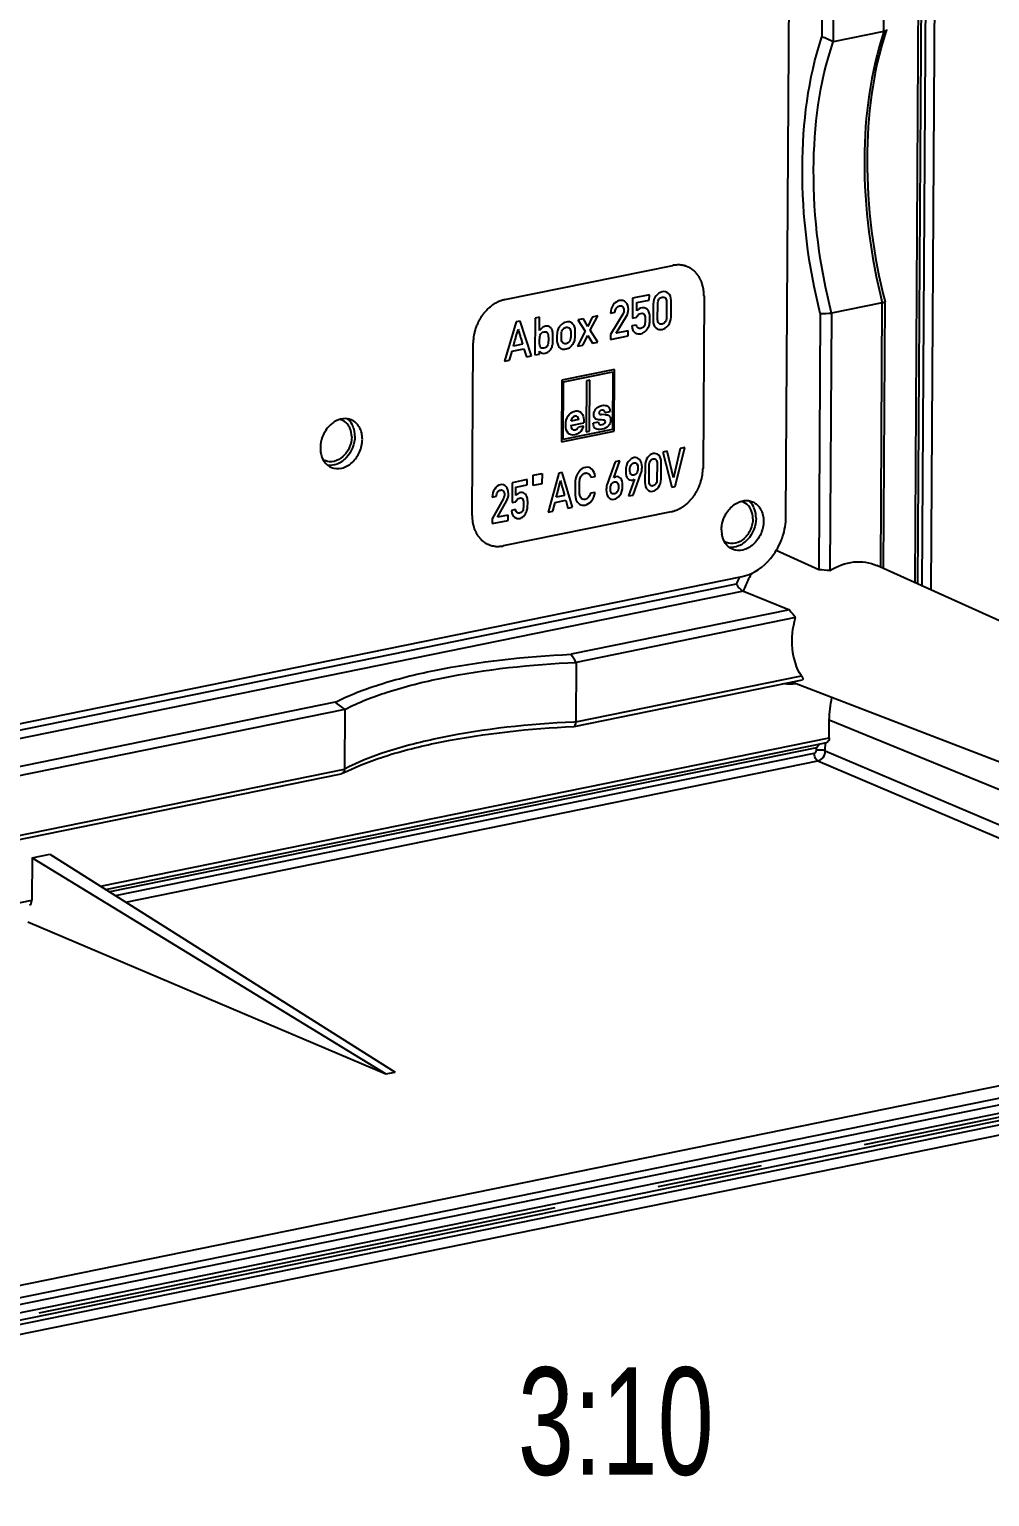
# Model space of a CAD drawing. Header units: millimetres. Extents: x 0 to 594, y 0 to 420.
# Drawn here: x 54.63 to 76.98, y 337.13 to 371.28 of the extents above; entities that cross this region are included whole.
import ezdxf

# ---------------------------------------------------------------- set-up
doc = ezdxf.new("R2010")
doc.units = ezdxf.units.MM
doc.header["$LTSCALE"] = 32.67
doc.linetypes.add('CENTER', pattern=[0.6, 0.375, -0.075, 0.075, -0.075])
for name, color, linetype in [('KASTEN_ABOX_DXF_CONTINUOUS_LINE', 7, 'CONTINUOUS'), ('KURVEN', 7, 'CONTINUOUS'), ('M-490-925-01-6274_DXF_TEXT', 7, 'CONTINUOUS')]:
    doc.layers.add(name, color=color, linetype=linetype)
doc.styles.get("Standard").update_dxf_attribs({"font": 'txt', "width": 0.7})

msp = doc.modelspace()

# ---------------------------------------------------------------- linework, layer by layer
at = {"layer": 'KASTEN_ABOX_DXF_CONTINUOUS_LINE', "color": 7, "linetype": 'Continuous'}
for p, q in [((72.23799, 359.94063), (72.48385, 400.72171)), ((73.19222, 390.76324), (73.07375, 371.11269)), ((73.45561, 390.77301), (73.33636, 370.99367)), ((75.30523, 358.37515), (75.44334, 381.28348)), ((74.58099, 371.28369), (74.57929, 371.27346)), ((74.51794, 371.23452), (73.33636, 370.99367)), ((74.47987, 364.91947), (73.29829, 364.67862)), ((74.50534, 358.73586), (74.54275, 364.94089)), ((74.54275, 364.94129), (74.54269, 364.9418)), ((73.0349, 364.66884), (72.99894, 358.70394)), ((73.29829, 364.67862), (73.26216, 358.68582)), ((72.99894, 358.70394), (72.00724, 359.14964)), ((85.78893, 353.64752), (74.3529, 358.8046)), ((29.98503, 350.14325), (71.22029, 358.54863)), ((71.24687, 358.20506), (72.31923, 357.77423)), ((72.31923, 357.77423), (67.23679, 356.73823)), ((72.46156, 357.59077), (67.35536, 356.54992)), ((67.35536, 356.54992), (67.347, 355.16318)), ((67.30801, 355.05627), (72.62283, 356.13964)), ((84.80581, 351.2953), (72.37661, 356.08945)), ((61.74626, 355.61904), (50.01161, 353.22706)), ((61.97458, 355.45311), (50.13018, 353.03875)), ((61.97458, 355.45311), (61.96621, 354.06637)), ((73.24427, 354.79623), (73.24675, 355.20772)), ((67.30426, 355.05577), (67.3076, 355.05618)), ((56.40908, 351.26559), (73.1865, 354.68549)), ((50.08283, 351.5451), (61.89105, 353.95208)), ((54.6971, 351.99937), (54.69116, 351.01438)), ((54.6971, 351.99937), (55.11246, 352.08404)), ((54.6971, 351.99937), (62.92899, 346.9698)), ((55.11246, 352.08404), (63.14488, 347.01381)), ((54.59902, 350.50729), (62.92899, 346.9698)), ((33.4947, 337.78903), (86.37211, 348.56753)), ((34.89458, 337.78623), (86.37186, 348.27933)), ((86.66102, 347.70779), (35.78614, 337.33749)), ((35.88931, 337.1298), (88.24801, 347.80256)), ((62.92899, 346.9698), (63.14488, 347.01381))]:
    msp.add_line(p, q, dxfattribs=at)
at = {"layer": 'KASTEN_ABOX_DXF_CONTINUOUS_LINE', "color": 9, "linetype": 'Continuous'}
for p, q in [((74.51794, 371.23452), (74.63719, 391.01387)), ((75.40826, 358.32869), (75.54646, 381.25163)), ((75.6162, 358.23492), (75.75457, 381.18736)), ((75.24265, 358.40337), (75.33781, 374.1884)), ((74.44273, 358.7584), (74.47987, 364.91947)), ((71.08291, 358.36895), (29.98412, 349.9914)), ((71.24687, 358.20506), (29.98292, 349.79384)), ((67.347, 355.16318), (72.59658, 356.23325)), ((86.55004, 349.74764), (73.24675, 355.20772)), ((67.347, 355.16318), (67.30178, 355.16107)), ((56.29056, 351.3404), (73.24427, 354.79623)), ((72.94524, 354.55711), (56.50392, 351.20572)), ((72.9449, 354.50102), (72.94524, 354.55711)), ((73.15333, 354.48986), (73.15453, 354.689)), ((56.6396, 351.12008), (72.89569, 354.43371)), ((56.87532, 350.97129), (72.9811, 354.25428)), ((72.9811, 354.25428), (86.37211, 348.56753)), ((73.15333, 354.48986), (86.54435, 348.80311)), ((50.12182, 351.65201), (61.96621, 354.06637)), ((40.23052, 348.06673), (54.69116, 351.01438)), ((86.63297, 348.1702), (35.2912, 337.70472)), ((86.71914, 347.99044), (35.56941, 337.56411)), ((86.7181, 347.81839), (35.72134, 337.42324))]:
    msp.add_line(p, q, dxfattribs=at)
at = {"layer": 'KASTEN_ABOX_DXF_CONTINUOUS_LINE', "color": 2, "linetype": 'Continuous'}
for p, q in [((65.69529, 364.99367), (69.60455, 365.79053)), ((68.66952, 365.02596), (68.66672, 364.56102)), ((69.05964, 365.10548), (68.66952, 365.02596)), ((68.76665, 364.72872), (68.76782, 364.92283)), ((68.76782, 364.92283), (69.0589, 364.98217)), ((69.0589, 364.98217), (69.05964, 365.10548)), ((69.14969, 364.88399), (69.14741, 364.50461)), ((69.25252, 364.53311), (69.25472, 364.89833)), ((69.46084, 364.94035), (69.45864, 364.57512)), ((69.56367, 364.58946), (69.56596, 364.96885)), ((70.33235, 365.07969), (70.30815, 361.06517)), ((65.96029, 364.47489), (65.68765, 363.56012)), ((66.05179, 364.49354), (65.96029, 364.47489)), ((66.31406, 363.68781), (66.05179, 364.49354)), ((66.40219, 364.56379), (66.39701, 363.70412)), ((66.50726, 364.58521), (66.40219, 364.56379)), ((66.50538, 364.27249), (66.50726, 364.58521)), ((67.52431, 364.54561), (67.39863, 364.51999)), ((67.39863, 364.51999), (67.56775, 364.2551)), ((67.62718, 364.36857), (67.52431, 364.54561)), ((67.73244, 364.58803), (67.62718, 364.36857)), ((67.68539, 364.27908), (67.85813, 364.61365)), ((67.85813, 364.61365), (67.73244, 364.58803)), ((68.44134, 364.65651), (68.15225, 364.17741)), ((68.15528, 364.68129), (68.26036, 364.70271)), ((68.29054, 364.21268), (68.52842, 364.60767)), ((68.66672, 364.56102), (68.76576, 364.58121)), ((65.95615, 364.12106), (65.97721, 364.19842)), ((66.03173, 364.21414), (66.05114, 364.14746)), ((67.56775, 364.2551), (67.3879, 363.90611)), ((67.51358, 363.93173), (67.62591, 364.15793)), ((67.62591, 364.15793), (67.73579, 363.97702)), ((67.86147, 364.00264), (67.68539, 364.27908)), ((68.15225, 364.17741), (68.15155, 364.06177)), ((68.15155, 364.06177), (68.56932, 364.14693)), ((68.57006, 364.26965), (68.29054, 364.21268)), ((68.56932, 364.14693), (68.57006, 364.26965)), ((68.75714, 364.4009), (68.65207, 364.37948)), ((64.93292, 359.96948), (64.95712, 363.98401)), ((65.80479, 363.584), (65.86428, 363.79)), ((65.86428, 363.79), (66.14229, 363.84667)), ((65.89765, 363.91172), (65.93313, 364.03737)), ((66.1098, 363.95496), (65.89765, 363.91172)), ((66.07385, 364.07198), (66.1098, 363.95496)), ((66.14229, 363.84667), (66.19743, 363.66403)), ((66.50208, 363.72554), (66.50246, 363.78927)), ((67.3879, 363.90611), (67.51358, 363.93173)), ((67.73579, 363.97702), (67.86147, 364.00264)), ((65.68765, 363.56012), (65.80479, 363.584)), ((66.19743, 363.66403), (66.31406, 363.68781)), ((66.39701, 363.70412), (66.50208, 363.72554)), ((67.02613, 363.11696), (67.01749, 361.6832)), ((68.24778, 363.36598), (67.02613, 363.11696)), ((67.0544, 361.73368), (67.06252, 363.08141)), ((67.06252, 363.08141), (68.21087, 363.31549)), ((67.59953, 363.10496), (67.59235, 361.91494)), ((67.67283, 363.1199), (67.59953, 363.10496)), ((67.66565, 361.92988), (67.67283, 363.1199)), ((68.21087, 363.31549), (68.20274, 361.96776)), ((68.23913, 361.93222), (68.24778, 363.36598)), ((68.0279, 362.36536), (68.1465, 362.38954)), ((67.23197, 362.06556), (67.53303, 362.12693)), ((67.41501, 362.19863), (67.23338, 362.16161)), ((67.52759, 362.04951), (67.409, 362.02533)), ((67.87039, 362.13834), (67.75179, 362.11416)), ((67.94935, 362.32019), (67.939, 362.32051)), ((68.04084, 362.31356), (67.94935, 362.32019)), ((67.01749, 361.6832), (68.23913, 361.93222)), ((68.20274, 361.96776), (67.0544, 361.73368)), ((67.59235, 361.91494), (67.66565, 361.92988)), ((69.47681, 361.46733), (69.37139, 361.44584)), ((69.37139, 361.44584), (69.58384, 360.63054)), ((69.62489, 360.84398), (69.47681, 361.46733)), ((69.77905, 361.52894), (69.62489, 360.84398)), ((69.66166, 360.6464), (69.88448, 361.55043)), ((69.88448, 361.55043), (69.77905, 361.52894)), ((68.26376, 361.21888), (68.0836, 360.72015)), ((68.22989, 360.84838), (68.36918, 361.24037)), ((68.36918, 361.24037), (68.26376, 361.21888)), ((68.9591, 361.12195), (68.95682, 360.74257)), ((69.05142, 360.76893), (69.05363, 361.13415)), ((69.23914, 361.17196), (69.23693, 360.80674)), ((69.33145, 360.81894), (69.33374, 361.19832)), ((65.86798, 360.73171), (65.86518, 360.26677)), ((66.21909, 360.80328), (65.86798, 360.73171)), ((65.95638, 360.62656), (66.21835, 360.67996)), ((66.21835, 360.67996), (66.21909, 360.80328)), ((66.35492, 360.66603), (66.35637, 360.9069)), ((66.56016, 360.70787), (66.35492, 360.66603)), ((66.35637, 360.9069), (66.56161, 360.94874)), ((66.56161, 360.94874), (66.56016, 360.70787)), ((66.95163, 360.95378), (66.70574, 360.04446)), ((66.94769, 360.59998), (66.96669, 360.67693)), ((67.03398, 360.97056), (66.95163, 360.95378)), ((67.01576, 360.69153), (67.03318, 360.62445)), ((67.2695, 360.15937), (67.03398, 360.97056)), ((67.69534, 360.85728), (67.80076, 360.87877)), ((68.71639, 360.81437), (68.57664, 360.42228)), ((68.68252, 360.44387), (68.86267, 360.9426)), ((65.66243, 360.36687), (65.40199, 359.89361)), ((65.40503, 360.39749), (65.49959, 360.41677)), ((65.9552, 360.43244), (65.95638, 360.62656)), ((66.89492, 360.39181), (66.92693, 360.51675)), ((67.08586, 360.43073), (66.89492, 360.39181)), ((67.05358, 360.54849), (67.08586, 360.43073)), ((67.79852, 360.50646), (67.69309, 360.48497)), ((68.57664, 360.42228), (68.68252, 360.44387)), ((69.58384, 360.63054), (69.66166, 360.6464)), ((65.52646, 359.92606), (65.74075, 360.31625)), ((69.56998, 360.0555), (65.66072, 359.25864)), ((65.94645, 360.10478), (65.85189, 360.0855)), ((65.86518, 360.26677), (65.95432, 360.28494)), ((66.70574, 360.04446), (66.81116, 360.06594)), ((66.81116, 360.06594), (66.86482, 360.27076)), ((66.86482, 360.27076), (67.11503, 360.32176)), ((67.11503, 360.32176), (67.16453, 360.13798)), ((67.16453, 360.13798), (67.2695, 360.15937)), ((65.40199, 359.89361), (65.40129, 359.77797)), ((65.40129, 359.77797), (65.77729, 359.85461)), ((65.77803, 359.97734), (65.52646, 359.92606)), ((65.77729, 359.85461), (65.77803, 359.97734))]:
    msp.add_line(p, q, dxfattribs=at)
at = {"layer": 'KASTEN_ABOX_DXF_CONTINUOUS_LINE', "color": 7, "linetype": 'Continuous'}
for centre, radius, start, end in [((81.263, 369.02542), 7.05163, 161.410046, 161.844658), ((44.33992, 307.3921), 69.89959, 65.4913944, 65.7277464), ((71.17762, 418.02376), 53.38728, 271.993652, 272.276519), ((61.79426, 361.89395), 0.31443, 67.837336, 79.681661), ((62.0442, 361.53691), 0.64024, 179.603371, 188.538431), ((62.09913, 361.53651), 0.69517, 173.087293, 179.601536), ((61.64246, 361.53161), 0.31257, 235.222281, 246.766048), ((71.12906, 359.98764), 0.31443, 67.837336, 79.681661), ((71.379, 359.6306), 0.64024, 179.603371, 188.538431), ((70.97725, 359.6253), 0.31257, 235.222281, 246.766048), ((70.65536, 359.97316), 1.58448, 327.314145, 335.795425), ((27.75308, 331.75496), 46.72399, 32.050654, 32.323513), ((117.9281, 432.69664), 95.38008, 233.9116842, 234.081248), ((73.33025, 354.27543), 0.47705, 138.246311, 143.809884), ((63.94914, 350.06451), 4.39551, 116.427237, 117.606643)]:
    msp.add_arc(centre, radius, start, end, dxfattribs=at)
at = {"layer": 'KASTEN_ABOX_DXF_CONTINUOUS_LINE', "color": 2, "linetype": 'Continuous'}
for centre, radius, start, end in [((59.49182, 365.85435), 6.69267, 344.247186, 344.990276), ((67.73189, 360.74487), 0.39595, 158.60805, 171.704161), ((59.97254, 362.29625), 7.17845, 345.647023, 346.331712)]:
    msp.add_arc(centre, radius, start, end, dxfattribs=at)
at = {"layer": 'KASTEN_ABOX_DXF_CONTINUOUS_LINE', "color": 9, "linetype": 'Continuous'}
for centre, radius, start, end in [((73.24615, 357.50903), 2.11857, 148.148792, 156.576808), ((73.24499, 357.50867), 2.32695, 154.708092, 158.302554), ((73.24422, 357.50908), 2.32607, 153.791615, 154.709143), ((73.25935, 357.50262), 2.13323, 156.559645, 160.756758)]:
    msp.add_arc(centre, radius, start, end, dxfattribs=at)
at = {"layer": 'KASTEN_ABOX_DXF_CONTINUOUS_LINE', "color": 7, "linetype": 'Continuous'}
for centre, major_axis, ratio, start_param, end_param in [((74.39517, 356.98917), (3.8388, -0.93373), 0.3778762, 1.96076541, 2.03306704), ((74.45813, 357.07528), (2.7614, -2.47993), 0.29436219, -2.15866784, -2.08636622), ((54.60306, 351.05054), (-0.03051, 0.14686), 0.56278778, -3.13713937, -1.93423649)]:
    msp.add_ellipse(centre, major_axis=major_axis, ratio=ratio, start_param=start_param, end_param=end_param, dxfattribs=at)
for points in [[(74.57931, 371.27342), (74.57463, 371.25949), (74.56034, 371.24947), (74.5469, 371.24351)], [(74.5469, 371.24351), (74.53766, 371.23941), (74.52785, 371.23654), (74.51794, 371.23452)], [(61.47118, 361.84144), (61.43959, 361.77164), (61.41817, 361.69624), (61.40902, 361.62017)], [(62.13393, 361.79837), (62.13434, 361.86737), (62.12186, 361.93834), (62.09407, 362.00149)], [(62.20722, 361.81331), (62.20766, 361.88494), (62.19639, 361.95808), (62.17135, 362.0252)], [(71.46872, 359.89206), (71.46914, 359.96106), (71.45666, 360.03203), (71.42887, 360.09518)], [(71.54202, 359.907), (71.54246, 359.97863), (71.53119, 360.05177), (71.50615, 360.11889)], [(70.73878, 359.63503), (70.73899, 359.66935), (70.74186, 359.70374), (70.74708, 359.73766)], [(70.74708, 359.73766), (70.75752, 359.80555), (70.77765, 359.87255), (70.80598, 359.93513)], [(73.24675, 355.20772), (73.24781, 355.38298), (73.26946, 355.55906), (73.30889, 355.72983)], [(72.97436, 354.59311), (72.99544, 354.61674), (73.01878, 354.63877), (73.04466, 354.65702)], [(61.91227, 353.95958), (61.90567, 353.95614), (61.89851, 353.95363), (61.89122, 353.95216)]]:
    msp.add_open_spline(points, degree=3, dxfattribs=at)
for points, knots in [([(73.0349, 364.66884), (72.7591, 365.77809), (72.48181, 367.94818), (72.75323, 370.13949), (73.07375, 371.11269)], [0, 0, 0, 0, 0.52731016, 1, 1, 1, 1]), ([(73.29829, 364.67862), (73.02237, 365.7659), (72.74489, 367.8933), (73.01536, 370.04302), (73.33636, 370.99367)], [0, 0, 0, 0, 0.5278503, 1, 1, 1, 1]), ([(74.56243, 371.22267), (74.25164, 370.27491), (73.99272, 368.13793), (74.2695, 366.02338), (74.54269, 364.94187)], [0, 0, 0, 0, 0.47206106, 1, 1, 1, 1]), ([(74.47987, 364.91947), (74.4955, 364.92265), (74.51196, 364.92866), (74.54278, 364.93492), (74.54277, 364.94136)], [0, 0, 0, 0, 0.71229664, 1, 1, 1, 1]), ([(61.72876, 362.14578), (61.70147, 362.1286), (61.59408, 362.04783), (61.51313, 361.93412), (61.47118, 361.84144)], [0, 0, 0, 0, 0.24072081, 1, 1, 1, 1]), ([(62.12424, 362.19444), (62.06391, 362.21969), (61.9208, 362.2366), (61.78918, 362.18381), (61.72876, 362.14578)], [0, 0, 0, 0, 0.47812562, 1, 1, 1, 1]), ([(62.09407, 362.00149), (62.08478, 362.0226), (62.04345, 362.09943), (61.97225, 362.16092), (61.91288, 362.18515)], [0, 0, 0, 0, 0.26453041, 1, 1, 1, 1]), ([(62.17135, 362.0252), (62.16397, 362.04499), (62.1313, 362.1186), (62.07865, 362.18398), (62.03142, 362.22004)], [0, 0, 0, 0, 0.26226093, 1, 1, 1, 1]), ([(62.3813, 361.74056), (62.38188, 361.83715), (62.34512, 362.02474), (62.20283, 362.16156), (62.12424, 362.19444)], [0, 0, 0, 0, 0.53136395, 1, 1, 1, 1]), ([(62.13393, 361.79837), (62.13341, 361.71247), (62.09394, 361.53998), (61.94751, 361.33167), (61.74009, 361.20867), (61.58239, 361.21727), (61.51915, 361.24439)], [0, 0, 0, 0, 0.27063681, 0.53952524, 0.78323868, 1, 1, 1, 1]), ([(62.20722, 361.81331), (62.20614, 361.63365), (62.09598, 361.35873), (61.81689, 361.15183), (61.64907, 361.12467), (61.5742, 361.13588)], [0, 0, 0, 0, 0.52810497, 0.77748434, 1, 1, 1, 1]), ([(61.66103, 361.08745), (61.73553, 361.05628), (61.92058, 361.04776), (62.16334, 361.19284), (62.33451, 361.4376), (62.38069, 361.63984), (62.3813, 361.74056)], [0, 0, 0, 0, 0.21685496, 0.46068948, 0.72955086, 1, 1, 1, 1]), ([(61.41106, 361.44185), (61.4228, 361.36426), (61.47412, 361.21732), (61.5955, 361.11488), (61.66103, 361.08745)], [0, 0, 0, 0, 0.52487539, 1, 1, 1, 1]), ([(70.80598, 359.93513), (70.8203, 359.96678), (70.8835, 360.08486), (70.97962, 360.18664), (71.06356, 360.23947)], [0, 0, 0, 0, 0.25943844, 1, 1, 1, 1]), ([(71.06356, 360.23947), (71.12398, 360.2775), (71.2556, 360.33029), (71.39871, 360.31338), (71.45904, 360.28813)], [0, 0, 0, 0, 0.52187438, 1, 1, 1, 1]), ([(71.42887, 360.09518), (71.41958, 360.11629), (71.37825, 360.19312), (71.30705, 360.25461), (71.24768, 360.27884)], [0, 0, 0, 0, 0.26453041, 1, 1, 1, 1]), ([(71.50615, 360.11889), (71.49877, 360.13868), (71.4661, 360.21229), (71.41344, 360.27767), (71.36622, 360.31373)], [0, 0, 0, 0, 0.26226093, 1, 1, 1, 1]), ([(71.45904, 360.28813), (71.53763, 360.25525), (71.67991, 360.11843), (71.71668, 359.93084), (71.71609, 359.83425)], [0, 0, 0, 0, 0.46863605, 1, 1, 1, 1]), ([(71.46872, 359.89206), (71.46821, 359.80616), (71.42874, 359.63367), (71.28231, 359.42536), (71.07489, 359.30236), (70.91718, 359.31096), (70.85395, 359.33808)], [0, 0, 0, 0, 0.27063681, 0.53952524, 0.78323868, 1, 1, 1, 1]), ([(71.54202, 359.907), (71.54094, 359.72734), (71.43078, 359.45242), (71.15169, 359.24552), (70.98387, 359.21836), (70.909, 359.22957)], [0, 0, 0, 0, 0.52810497, 0.77748434, 1, 1, 1, 1]), ([(71.71609, 359.83425), (71.71549, 359.73353), (71.66931, 359.53129), (71.49814, 359.28653), (71.25537, 359.14145), (71.07033, 359.14997), (70.99583, 359.18114)], [0, 0, 0, 0, 0.27044914, 0.53931052, 0.78314504, 1, 1, 1, 1]), ([(72.10054, 359.32353), (72.1226, 359.37257), (72.19966, 359.5697), (72.23704, 359.78282), (72.23799, 359.94063)], [0, 0, 0, 0, 0.25412485, 1, 1, 1, 1]), ([(70.99583, 359.18114), (70.9303, 359.20857), (70.80892, 359.31101), (70.7576, 359.45795), (70.74586, 359.53554)], [0, 0, 0, 0, 0.47512461, 1, 1, 1, 1]), ([(71.22029, 358.54863), (71.29453, 358.56376), (71.6037, 358.66782), (71.85496, 358.9089), (71.98893, 359.11749)], [0, 0, 0, 0, 0.23408449, 1, 1, 1, 1]), ([(73.26216, 358.68582), (73.42897, 358.79018), (73.79337, 358.9337), (74.18777, 358.87884), (74.35217, 358.80491)], [0, 0, 0, 0, 0.52188065, 1, 1, 1, 1]), ([(71.24687, 358.20506), (71.21208, 358.21904), (71.15275, 358.27398), (71.10328, 358.33401), (71.08291, 358.36895)], [0, 0, 0, 0, 0.48106333, 1, 1, 1, 1]), ([(72.59658, 356.23325), (72.47798, 356.41997), (72.33724, 356.88355), (72.39263, 357.35703), (72.46156, 357.59077)], [0, 0, 0, 0, 0.47580728, 1, 1, 1, 1]), ([(61.74626, 355.61904), (62.07028, 355.78592), (62.8317, 356.07645), (64.65668, 356.5275), (66.17046, 356.68671), (67.23679, 356.73823)], [0, 0, 0, 0, 0.19406513, 0.43155746, 1, 1, 1, 1]), ([(61.97458, 355.45311), (62.28885, 355.61832), (63.03206, 355.90522), (64.82077, 356.34847), (66.30746, 356.50204), (67.35536, 356.54992)], [0, 0, 0, 0, 0.19286309, 0.43019691, 1, 1, 1, 1]), ([(72.59658, 356.23325), (72.60926, 356.21329), (72.62878, 356.19332), (72.63326, 356.14166), (72.62307, 356.13969)], [0, 0, 0, 0, 0.6951681, 1, 1, 1, 1]), ([(61.99287, 354.00069), (62.3079, 354.15732), (63.04617, 354.43112), (64.81168, 354.85722), (66.27454, 355.00778), (67.30448, 355.05581)], [0, 0, 0, 0, 0.19389306, 0.4317624, 1, 1, 1, 1]), ([(67.30777, 355.05627), (67.3218, 355.05906), (67.34504, 355.10068), (67.34685, 355.13809), (67.347, 355.16318)], [0, 0, 0, 0, 0.36306729, 1, 1, 1, 1]), ([(73.24427, 354.79623), (73.24419, 354.78257), (73.2413, 354.74132), (73.21551, 354.69171), (73.18689, 354.68559)], [0, 0, 0, 0, 0.31825102, 1, 1, 1, 1]), ([(61.96621, 354.06637), (61.96614, 354.05471), (61.9623, 354.01432), (61.93819, 353.9731), (61.91227, 353.95958)], [0, 0, 0, 0, 0.2850039, 1, 1, 1, 1])]:
    msp.add_open_spline(points, degree=3, knots=knots, dxfattribs=at)
at = {"layer": 'KASTEN_ABOX_DXF_CONTINUOUS_LINE', "color": 9, "linetype": 'Continuous'}
for points, knots in [([(74.51794, 371.23452), (74.19694, 370.28388), (73.92656, 368.13415), (74.20395, 366.00675), (74.47987, 364.91947)], [0, 0, 0, 0, 0.47214818, 1, 1, 1, 1]), ([(67.30178, 355.16107), (66.26267, 355.1117), (64.78867, 354.95716), (63.01514, 354.51541), (62.27813, 354.23034), (61.96621, 354.06637)], [0, 0, 0, 0, 0.56973475, 0.80700481, 1, 1, 1, 1]), ([(72.9811, 354.25428), (72.96842, 354.25976), (72.91494, 354.30526), (72.89536, 354.37938), (72.89569, 354.43371)], [0, 0, 0, 0, 0.20266355, 1, 1, 1, 1]), ([(73.15333, 354.48986), (73.12284, 354.50237), (73.05173, 354.511), (72.9813, 354.50844), (72.9449, 354.50102)], [0, 0, 0, 0, 0.47012128, 1, 1, 1, 1]), ([(72.9811, 354.25428), (73.02906, 354.26419), (73.1186, 354.33283), (73.1528, 354.43635), (73.15333, 354.48986)], [0, 0, 0, 0, 0.47786838, 1, 1, 1, 1])]:
    msp.add_open_spline(points, degree=3, knots=knots, dxfattribs=at)
at = {"layer": 'KASTEN_ABOX_DXF_CONTINUOUS_LINE', "color": 2, "linetype": 'Continuous'}
for points, knots in [([(70.33235, 365.07969), (70.33127, 365.09338), (70.32911, 365.12075), (70.32642, 365.15497), (70.32425, 365.18234), (70.32265, 365.20288), (70.32126, 365.21997), (70.32038, 365.23198), (70.31974, 365.23878), (70.31965, 365.24404), (70.31807, 365.24867), (70.31649, 365.25506), (70.31349, 365.26614), (70.30764, 365.28836), (70.30089, 365.31374), (70.29416, 365.33912), (70.28912, 365.35817), (70.28489, 365.37401), (70.282, 365.38515), (70.28022, 365.39143), (70.27925, 365.39639), (70.27689, 365.4004), (70.27422, 365.40607), (70.26933, 365.41584), (70.26246, 365.42988), (70.25417, 365.44669), (70.24589, 365.46351), (70.2376, 365.48033), (70.22933, 365.49715), (70.2224, 365.51114), (70.21762, 365.521), (70.21477, 365.52653), (70.21298, 365.53097), (70.20984, 365.53428), (70.20612, 365.53908), (70.1994, 365.54731), (70.18991, 365.55915), (70.17847, 365.57332), (70.16705, 365.5875), (70.15561, 365.60168), (70.14419, 365.61587), (70.13465, 365.62765), (70.12802, 365.63599), (70.12415, 365.64061), (70.1215, 365.64449), (70.11785, 365.64678), (70.11334, 365.65039), (70.10529, 365.65645), (70.09386, 365.66524), (70.08012, 365.67573), (70.06638, 365.68624), (70.05264, 365.69674), (70.03891, 365.70726), (70.02744, 365.71597), (70.01947, 365.72217), (70.01483, 365.72556), (70.01157, 365.72853), (70.00747, 365.72986), (70.0023, 365.73221), (69.9931, 365.73605), (69.98004, 365.74167), (69.96433, 365.74837), (69.94864, 365.75508), (69.93293, 365.76178), (69.91724, 365.76849), (69.90414, 365.77404), (69.89501, 365.77803), (69.88974, 365.78014), (69.88594, 365.78219), (69.88155, 365.78248), (69.8759, 365.78348), (69.86592, 365.78495), (69.85171, 365.7872), (69.83465, 365.78984), (69.81758, 365.7925), (69.80052, 365.79514), (69.78346, 365.79781), (69.76923, 365.79997), (69.75929, 365.80159), (69.75358, 365.80235), (69.7494, 365.8034), (69.74479, 365.80262), (69.73878, 365.80222), (69.72821, 365.80123), (69.71314, 365.79997), (69.69504, 365.79838), (69.67091, 365.79629), (69.64075, 365.79367), (69.61662, 365.79158), (69.60455, 365.79053)], [0, 0, 0, 0, 0.03125, 0.0625, 0.078125, 0.09375, 0.109375, 0.1171875, 0.12109375, 0.125, 0.12890625, 0.1328125, 0.140625, 0.15625, 0.1875, 0.203125, 0.21875, 0.234375, 0.2421875, 0.24609375, 0.25, 0.25390625, 0.2578125, 0.265625, 0.28125, 0.296875, 0.3125, 0.328125, 0.34375, 0.359375, 0.3671875, 0.37109375, 0.375, 0.37890625, 0.3828125, 0.390625, 0.40625, 0.421875, 0.4375, 0.453125, 0.46875, 0.484375, 0.4921875, 0.49609375, 0.5, 0.50390625, 0.5078125, 0.515625, 0.53125, 0.546875, 0.5625, 0.578125, 0.59375, 0.609375, 0.6171875, 0.62109375, 0.625, 0.62890625, 0.6328125, 0.640625, 0.65625, 0.671875, 0.6875, 0.703125, 0.71875, 0.734375, 0.7421875, 0.74609375, 0.75, 0.75390625, 0.7578125, 0.765625, 0.78125, 0.796875, 0.8125, 0.828125, 0.84375, 0.859375, 0.8671875, 0.87109375, 0.875, 0.87890625, 0.8828125, 0.890625, 0.90625, 0.921875, 0.9375, 0.96875, 1, 1, 1, 1]), ([(65.69529, 364.99367), (65.68342, 364.98989), (65.65967, 364.98232), (65.62999, 364.97286), (65.60625, 364.96529), (65.58844, 364.95963), (65.5736, 364.95486), (65.5632, 364.95162), (65.55729, 364.94961), (65.55278, 364.94855), (65.54855, 364.94581), (65.54281, 364.94274), (65.53281, 364.93709), (65.51851, 364.92917), (65.50136, 364.9196), (65.47848, 364.90686), (65.4556, 364.89414), (65.43561, 364.88295), (65.42557, 364.87744), (65.41989, 364.87415), (65.41549, 364.87208), (65.41164, 364.86849), (65.40632, 364.86424), (65.3971, 364.85655), (65.3786, 364.84135), (65.3522, 364.81953), (65.32577, 364.79778), (65.3073, 364.78248), (65.29802, 364.77492), (65.29279, 364.77046), (65.28868, 364.7675), (65.28529, 364.7631), (65.28052, 364.75773), (65.27228, 364.7481), (65.26046, 364.73447), (65.2463, 364.71806), (65.22742, 364.69619), (65.20851, 364.67434), (65.19202, 364.65518), (65.18371, 364.64565), (65.17907, 364.64012), (65.17528, 364.63621), (65.17266, 364.63139), (65.16877, 364.62527), (65.16214, 364.61442), (65.14875, 364.59283), (65.12969, 364.56193), (65.11059, 364.53106), (65.09727, 364.50942), (65.09054, 364.49864), (65.08681, 364.49242), (65.08368, 364.48794), (65.0818, 364.48273), (65.07887, 364.47604), (65.07392, 364.46421), (65.0639, 364.44065), (65.04966, 364.40694), (65.03536, 364.37325), (65.02541, 364.34965), (65.02036, 364.33788), (65.0176, 364.33111), (65.01517, 364.32614), (65.01412, 364.32077), (65.01224, 364.31375), (65.00918, 364.30141), (65.0029, 364.27676), (64.99401, 364.24153), (64.98507, 364.20631), (64.97887, 364.18164), (64.97569, 364.16932), (64.97401, 364.16226), (64.97236, 364.15702), (64.97219, 364.15157), (64.97144, 364.14438), (64.97037, 364.13176), (64.96873, 364.11375), (64.9668, 364.09212), (64.96422, 364.06329), (64.96099, 364.02725), (64.95841, 363.99842), (64.95712, 363.98401)], [0, 0, 0, 0, 0.03125, 0.0625, 0.078125, 0.09375, 0.109375, 0.1171875, 0.12109375, 0.125, 0.12890625, 0.1328125, 0.140625, 0.15625, 0.171875, 0.1875, 0.21875, 0.234375, 0.2421875, 0.24609375, 0.25, 0.25390625, 0.2578125, 0.265625, 0.28125, 0.3125, 0.34375, 0.359375, 0.3671875, 0.37109375, 0.375, 0.37890625, 0.3828125, 0.390625, 0.40625, 0.421875, 0.4375, 0.46875, 0.484375, 0.4921875, 0.49609375, 0.5, 0.50390625, 0.5078125, 0.515625, 0.53125, 0.5625, 0.59375, 0.609375, 0.6171875, 0.62109375, 0.625, 0.62890625, 0.6328125, 0.640625, 0.65625, 0.6875, 0.71875, 0.734375, 0.7421875, 0.74609375, 0.75, 0.75390625, 0.7578125, 0.765625, 0.78125, 0.8125, 0.84375, 0.859375, 0.8671875, 0.87109375, 0.875, 0.87890625, 0.8828125, 0.890625, 0.90625, 0.921875, 0.9375, 0.96875, 1, 1, 1, 1]), ([(69.56998, 360.0555), (69.58185, 360.05929), (69.60559, 360.06685), (69.63528, 360.07631), (69.65902, 360.08388), (69.67683, 360.08954), (69.69166, 360.09431), (69.70207, 360.09755), (69.70798, 360.09956), (69.71249, 360.10063), (69.71672, 360.10337), (69.72246, 360.10644), (69.73246, 360.11208), (69.74676, 360.12001), (69.76391, 360.12957), (69.78678, 360.14231), (69.80967, 360.15503), (69.82966, 360.16623), (69.83969, 360.17174), (69.84537, 360.17502), (69.84978, 360.17709), (69.85363, 360.18068), (69.85895, 360.18493), (69.86817, 360.19262), (69.88667, 360.20783), (69.91307, 360.22964), (69.9395, 360.2514), (69.95797, 360.26669), (69.96725, 360.27425), (69.97248, 360.27871), (69.97659, 360.28168), (69.97998, 360.28608), (69.98475, 360.29145), (69.99299, 360.30107), (70.00481, 360.31471), (70.01897, 360.33112), (70.03785, 360.35298), (70.05676, 360.37484), (70.07325, 360.394), (70.08156, 360.40352), (70.0862, 360.40905), (70.08999, 360.41296), (70.09261, 360.41779), (70.0965, 360.4239), (70.10313, 360.43475), (70.11652, 360.45634), (70.13558, 360.48724), (70.15468, 360.51811), (70.168, 360.53975), (70.17473, 360.55053), (70.17846, 360.55676), (70.18159, 360.56124), (70.18346, 360.56645), (70.1864, 360.57313), (70.19134, 360.58496), (70.20137, 360.60852), (70.21561, 360.64224), (70.22991, 360.67592), (70.23986, 360.69952), (70.24491, 360.7113), (70.24767, 360.71807), (70.2501, 360.72304), (70.25115, 360.7284), (70.25303, 360.73542), (70.25609, 360.74777), (70.26237, 360.77241), (70.27125, 360.80765), (70.2802, 360.84287), (70.2864, 360.86753), (70.28958, 360.87985), (70.29126, 360.88691), (70.29291, 360.89215), (70.29308, 360.8976), (70.29383, 360.90479), (70.2949, 360.91742), (70.29654, 360.93543), (70.29847, 360.95705), (70.30105, 360.98588), (70.30428, 361.02192), (70.30686, 361.05075), (70.30815, 361.06517)], [0, 0, 0, 0, 0.03125, 0.0625, 0.078125, 0.09375, 0.109375, 0.1171875, 0.12109375, 0.125, 0.12890625, 0.1328125, 0.140625, 0.15625, 0.171875, 0.1875, 0.21875, 0.234375, 0.2421875, 0.24609375, 0.25, 0.25390625, 0.2578125, 0.265625, 0.28125, 0.3125, 0.34375, 0.359375, 0.3671875, 0.37109375, 0.375, 0.37890625, 0.3828125, 0.390625, 0.40625, 0.421875, 0.4375, 0.46875, 0.484375, 0.4921875, 0.49609375, 0.5, 0.50390625, 0.5078125, 0.515625, 0.53125, 0.5625, 0.59375, 0.609375, 0.6171875, 0.62109375, 0.625, 0.62890625, 0.6328125, 0.640625, 0.65625, 0.6875, 0.71875, 0.734375, 0.7421875, 0.74609375, 0.75, 0.75390625, 0.7578125, 0.765625, 0.78125, 0.8125, 0.84375, 0.859375, 0.8671875, 0.87109375, 0.875, 0.87890625, 0.8828125, 0.890625, 0.90625, 0.921875, 0.9375, 0.96875, 1, 1, 1, 1]), ([(64.93292, 359.96948), (64.934, 359.9558), (64.93616, 359.92842), (64.93885, 359.8942), (64.94101, 359.86683), (64.94262, 359.8463), (64.94401, 359.8292), (64.94489, 359.8172), (64.94553, 359.8104), (64.94562, 359.80513), (64.9472, 359.80051), (64.94878, 359.79412), (64.95178, 359.78304), (64.95763, 359.76081), (64.96438, 359.73544), (64.97111, 359.71005), (64.97614, 359.69101), (64.98038, 359.67517), (64.98327, 359.66402), (64.98505, 359.65774), (64.98601, 359.65278), (64.98838, 359.64878), (64.99104, 359.6431), (64.99594, 359.63333), (65.00281, 359.6193), (65.0111, 359.60249), (65.01938, 359.58566), (65.02767, 359.56885), (65.03594, 359.55202), (65.04287, 359.53803), (65.04765, 359.52817), (65.0505, 359.52264), (65.05229, 359.5182), (65.05543, 359.51489), (65.05915, 359.51009), (65.06587, 359.50187), (65.07536, 359.49002), (65.0868, 359.47585), (65.09822, 359.46167), (65.10965, 359.44749), (65.12107, 359.4333), (65.13062, 359.42152), (65.13725, 359.41319), (65.14112, 359.40857), (65.14377, 359.40469), (65.14741, 359.4024), (65.15193, 359.39879), (65.15998, 359.39273), (65.17141, 359.38394), (65.18515, 359.37344), (65.19889, 359.36294), (65.21263, 359.35244), (65.22636, 359.34192), (65.23782, 359.3332), (65.2458, 359.32701), (65.25044, 359.32362), (65.2537, 359.32065), (65.2578, 359.31931), (65.26297, 359.31697), (65.27217, 359.31313), (65.28523, 359.3075), (65.30094, 359.30081), (65.31663, 359.2941), (65.33233, 359.2874), (65.34803, 359.28068), (65.36113, 359.27513), (65.37026, 359.27115), (65.37553, 359.26903), (65.37933, 359.26699), (65.38372, 359.26669), (65.38937, 359.26569), (65.39935, 359.26422), (65.41356, 359.26197), (65.43062, 359.25933), (65.44769, 359.25668), (65.46475, 359.25403), (65.48181, 359.25137), (65.49604, 359.2492), (65.50597, 359.24758), (65.51169, 359.24682), (65.51586, 359.24578), (65.52048, 359.24655), (65.52648, 359.24695), (65.53706, 359.24794), (65.55213, 359.24921), (65.57023, 359.25079), (65.59436, 359.25288), (65.62452, 359.2555), (65.64865, 359.25759), (65.66072, 359.25864)], [0, 0, 0, 0, 0.03125, 0.0625, 0.078125, 0.09375, 0.109375, 0.1171875, 0.12109375, 0.125, 0.12890625, 0.1328125, 0.140625, 0.15625, 0.1875, 0.203125, 0.21875, 0.234375, 0.2421875, 0.24609375, 0.25, 0.25390625, 0.2578125, 0.265625, 0.28125, 0.296875, 0.3125, 0.328125, 0.34375, 0.359375, 0.3671875, 0.37109375, 0.375, 0.37890625, 0.3828125, 0.390625, 0.40625, 0.421875, 0.4375, 0.453125, 0.46875, 0.484375, 0.4921875, 0.49609375, 0.5, 0.50390625, 0.5078125, 0.515625, 0.53125, 0.546875, 0.5625, 0.578125, 0.59375, 0.609375, 0.6171875, 0.62109375, 0.625, 0.62890625, 0.6328125, 0.640625, 0.65625, 0.671875, 0.6875, 0.703125, 0.71875, 0.734375, 0.7421875, 0.74609375, 0.75, 0.75390625, 0.7578125, 0.765625, 0.78125, 0.796875, 0.8125, 0.828125, 0.84375, 0.859375, 0.8671875, 0.87109375, 0.875, 0.87890625, 0.8828125, 0.890625, 0.90625, 0.921875, 0.9375, 0.96875, 1, 1, 1, 1])]:
    msp.add_open_spline(points, degree=3, knots=knots, dxfattribs=at)
for points in [[(69.35932, 365.17423), (69.30502, 365.16316), (69.25663, 365.13149), (69.21414, 365.07981)], [(69.50321, 365.13874), (69.46124, 365.1732), (69.41311, 365.18519), (69.35932, 365.17423)], [(69.56596, 364.96885), (69.56643, 365.04791), (69.54518, 365.10427), (69.50321, 365.13874)], [(68.21718, 364.86952), (68.17667, 364.81353), (68.1557, 364.75092), (68.15528, 364.68129)], [(68.36089, 364.97071), (68.30559, 364.95944), (68.25768, 364.92551), (68.21718, 364.86952)], [(68.26036, 364.70271), (68.2626, 364.74147), (68.27434, 364.77392), (68.29459, 364.80044)], [(68.29459, 364.80044), (68.31483, 364.82696), (68.33953, 364.84319), (68.36819, 364.84904)], [(68.51278, 364.92919), (68.47235, 364.96927), (68.42172, 364.98311), (68.36089, 364.97071)], [(68.36819, 364.84904), (68.39936, 364.85539), (68.42391, 364.84743), (68.44186, 364.82516)], [(68.44186, 364.82516), (68.4598, 364.80289), (68.46868, 364.777), (68.4685, 364.7475)], [(68.57306, 364.76763), (68.57347, 364.83549), (68.55321, 364.88911), (68.51278, 364.92919)], [(68.52842, 364.60767), (68.55783, 364.6561), (68.57271, 364.70922), (68.57306, 364.76763)], [(68.88407, 364.7998), (68.83932, 364.79067), (68.80002, 364.76675), (68.76665, 364.72872)], [(68.95977, 364.79613), (68.93682, 364.80406), (68.91172, 364.80543), (68.88407, 364.7998)], [(69.01414, 364.76297), (69.00092, 364.77706), (68.98291, 364.78812), (68.95977, 364.79613)], [(69.21414, 365.07981), (69.17165, 365.02813), (69.15017, 364.96306), (69.14969, 364.88399)], [(69.25472, 364.89833), (69.25497, 364.93963), (69.26421, 364.97334), (69.28345, 365.00084)], [(69.28345, 365.00084), (69.3022, 365.02764), (69.32741, 365.04456), (69.35858, 365.05091)], [(69.35858, 365.05091), (69.38924, 365.05717), (69.4138, 365.05039), (69.43264, 365.0311)], [(69.43264, 365.0311), (69.45173, 365.01156), (69.46109, 364.98165), (69.46084, 364.94035)], [(67.02459, 364.42525), (66.99924, 364.40322), (66.97903, 364.38142), (66.96481, 364.36028)], [(67.12418, 364.47111), (67.08295, 364.46271), (67.04972, 364.4471), (67.02459, 364.42525)], [(67.22239, 364.46544), (67.19702, 364.47712), (67.1644, 364.47931), (67.12418, 364.47111)], [(67.28193, 364.42475), (67.2676, 364.44024), (67.24759, 364.45384), (67.22239, 364.46544)], [(67.32447, 364.34623), (67.31592, 364.37643), (67.30202, 364.40306), (67.28193, 364.42475)], [(68.46306, 364.70637), (68.45963, 364.69147), (68.45262, 364.6752), (68.44134, 364.65651)], [(68.4685, 364.7475), (68.46842, 364.73452), (68.46633, 364.72054), (68.46306, 364.70637)], [(68.76576, 364.58121), (68.78816, 364.63292), (68.81998, 364.66357), (68.8607, 364.67187)], [(68.8607, 364.67187), (68.90394, 364.68068), (68.93199, 364.67049), (68.94558, 364.64185)], [(68.94558, 364.64185), (68.95926, 364.61299), (68.96606, 364.5749), (68.96578, 364.52769)], [(68.96578, 364.52769), (68.96553, 364.48698), (68.96076, 364.44535), (68.95173, 364.40233)], [(69.05763, 364.68844), (69.04876, 364.71669), (69.03435, 364.74144), (69.01414, 364.76297)], [(69.07079, 364.53967), (69.07122, 364.61047), (69.0665, 364.66019), (69.05763, 364.68844)], [(69.05895, 364.4082), (69.06616, 364.43796), (69.07044, 364.48185), (69.07079, 364.53967)], [(69.14741, 364.50461), (69.14693, 364.42555), (69.16767, 364.36849), (69.20952, 364.33442)], [(69.27995, 364.44132), (69.26112, 364.46061), (69.25227, 364.49122), (69.25252, 364.53311)], [(69.35479, 364.42254), (69.32362, 364.41619), (69.29855, 364.42227), (69.27995, 364.44132)], [(69.4294, 364.47193), (69.41016, 364.44502), (69.38545, 364.42879), (69.35479, 364.42254)], [(69.45864, 364.57512), (69.45839, 364.53323), (69.44864, 364.49883), (69.4294, 364.47193)], [(69.49884, 364.39339), (69.54121, 364.44463), (69.56319, 364.5104), (69.56367, 364.58946)], [(65.97721, 364.19842), (65.9844, 364.22523), (65.99365, 364.26129), (66.00597, 364.30624)], [(66.00597, 364.30624), (66.01679, 364.26719), (66.02514, 364.23648), (66.03173, 364.21414)], [(66.05114, 364.14746), (66.05761, 364.12524), (66.06499, 364.10022), (66.07385, 364.07198)], [(66.50393, 364.03235), (66.50419, 364.07602), (66.50897, 364.11942), (66.51904, 364.1628)], [(66.56713, 364.3373), (66.54533, 364.31953), (66.52461, 364.29763), (66.50538, 364.27249)], [(66.51904, 364.1628), (66.52908, 364.20602), (66.55886, 364.23272), (66.60813, 364.24276)], [(66.64055, 364.37253), (66.6134, 364.367), (66.58872, 364.3549), (66.56713, 364.3373)], [(66.60813, 364.24276), (66.6574, 364.2528), (66.68644, 364.23869), (66.69618, 364.20117)], [(66.72286, 364.36633), (66.69982, 364.37695), (66.67222, 364.37899), (66.64055, 364.37253)], [(66.69618, 364.20117), (66.70607, 364.16313), (66.71083, 364.12108), (66.71055, 364.07447)], [(66.77951, 364.32101), (66.76488, 364.34071), (66.74589, 364.3557), (66.72286, 364.36633)], [(66.80852, 364.25002), (66.80367, 364.27849), (66.79377, 364.30182), (66.77951, 364.32101)], [(66.80663, 363.93612), (66.81183, 363.96665), (66.81517, 364.02037), (66.81562, 364.09589)], [(66.81562, 364.09589), (66.81607, 364.17023), (66.81337, 364.22154), (66.80852, 364.25002)], [(66.90712, 364.11454), (66.90672, 364.04728), (66.91044, 363.99854), (66.91899, 363.96835)], [(66.92092, 364.26415), (66.91183, 364.22983), (66.90752, 364.18003), (66.90712, 364.11454)], [(66.96481, 364.36028), (66.94457, 364.3302), (66.92982, 364.29773), (66.92092, 364.26415)], [(67.01665, 364.04199), (67.01324, 364.05956), (67.01192, 364.09112), (67.01219, 364.13596)], [(67.01219, 364.13596), (67.01246, 364.17962), (67.01415, 364.21061), (67.01783, 364.22961)], [(67.01783, 364.22961), (67.02141, 364.24804), (67.02855, 364.26717), (67.03862, 364.28579)], [(67.03862, 364.28579), (67.05648, 364.31883), (67.08472, 364.33991), (67.12343, 364.3478)], [(67.12343, 364.3478), (67.16114, 364.35549), (67.1892, 364.34588), (67.20703, 364.31958)], [(67.22585, 364.08461), (67.22165, 364.06551), (67.21501, 364.04707), (67.20552, 364.02951)], [(67.20703, 364.31958), (67.21657, 364.3055), (67.223, 364.28913), (67.22685, 364.27222)], [(67.23238, 364.17966), (67.23211, 364.13482), (67.22991, 364.10314), (67.22585, 364.08461)], [(67.22685, 364.27222), (67.23083, 364.25478), (67.23265, 364.22392), (67.23238, 364.17966)], [(67.32284, 364.05084), (67.33173, 364.08441), (67.33655, 364.1349), (67.33696, 364.20216)], [(67.33696, 364.20216), (67.33735, 364.26765), (67.33313, 364.3157), (67.32447, 364.34623)], [(68.65207, 364.37948), (68.65912, 364.30077), (68.68442, 364.24877), (68.72838, 364.22341)], [(68.72838, 364.22341), (68.77198, 364.19826), (68.81763, 364.19047), (68.86489, 364.2001)], [(68.8616, 364.32201), (68.80379, 364.31022), (68.7688, 364.33609), (68.75714, 364.4009)], [(68.95173, 364.40233), (68.94267, 364.35916), (68.91288, 364.33246), (68.8616, 364.32201)], [(68.86489, 364.2001), (68.90108, 364.20748), (68.93332, 364.22348), (68.96069, 364.24829)], [(68.96069, 364.24829), (68.98784, 364.2729), (69.00909, 364.29845), (69.02421, 364.324)], [(69.02421, 364.324), (69.04003, 364.35072), (69.05174, 364.37845), (69.05895, 364.4082)], [(69.20952, 364.33442), (69.25162, 364.30015), (69.29975, 364.28875), (69.35405, 364.29981)], [(69.35405, 364.29981), (69.40784, 364.31078), (69.45623, 364.34186), (69.49884, 364.39339)], [(66.50246, 363.78927), (66.53838, 363.74944), (66.58298, 363.73496), (66.63677, 363.74593)], [(66.5175, 363.90599), (66.50792, 363.94536), (66.50366, 363.98751), (66.50393, 364.03235)], [(66.60584, 363.86219), (66.55657, 363.85215), (66.52703, 363.86676), (66.5175, 363.90599)], [(66.69475, 363.93981), (66.68438, 363.89765), (66.65511, 363.87224), (66.60584, 363.86219)], [(66.63677, 363.74593), (66.66844, 363.75238), (66.69614, 363.76569), (66.71925, 363.78477)], [(66.71055, 364.07447), (66.71026, 364.02609), (66.70497, 363.9814), (66.69475, 363.93981)], [(66.71925, 363.78477), (66.74256, 363.80403), (66.76178, 363.8268), (66.77717, 363.85336)], [(66.77717, 363.85336), (66.79121, 363.87759), (66.80142, 363.9056), (66.80663, 363.93612)], [(66.91899, 363.96835), (66.92765, 363.93781), (66.94205, 363.91187), (66.96183, 363.88979)], [(66.96183, 363.88979), (66.97597, 363.874), (66.99597, 363.8604), (67.02101, 363.849)], [(67.03663, 363.99452), (67.02699, 364.00874), (67.02006, 364.02442), (67.01665, 364.04199)], [(67.02101, 363.849), (67.04604, 363.8376), (67.07918, 363.83611), (67.1204, 363.84451)], [(67.12114, 363.96723), (67.08243, 363.95934), (67.05436, 363.96836), (67.03663, 363.99452)], [(67.1204, 363.84451), (67.16062, 363.85271), (67.19335, 363.86763), (67.21903, 363.88949)], [(67.20552, 364.02951), (67.18709, 363.99541), (67.15884, 363.97492), (67.12114, 363.96723)], [(67.21903, 363.88949), (67.24432, 363.91102), (67.26454, 363.93282), (67.27924, 363.95466)], [(67.27924, 363.95466), (67.2995, 363.98473), (67.31375, 364.01651), (67.32284, 364.05084)], [(67.1683, 362.2893), (67.20427, 362.34816), (67.25709, 362.38469), (67.32634, 362.39881)], [(67.32634, 362.39881), (67.36698, 362.40709), (67.40258, 362.40414), (67.43315, 362.39044)], [(67.43315, 362.39044), (67.46371, 362.37674), (67.488, 362.35156), (67.50592, 362.3153)], [(67.76792, 362.31675), (67.76824, 362.36931), (67.78467, 362.41446), (67.81753, 362.45239)], [(67.81753, 362.45239), (67.85015, 362.49002), (67.89461, 362.51464), (67.95101, 362.52614)], [(67.90476, 362.39744), (67.8926, 362.38639), (67.88672, 362.37401), (67.88663, 362.35941)], [(67.95036, 362.41956), (67.93212, 362.41584), (67.91675, 362.40833), (67.90476, 362.39744)], [(68.0279, 362.36536), (68.02072, 362.41056), (67.99515, 362.42868), (67.95036, 362.41956)], [(67.95101, 362.52614), (68.07541, 362.5515), (68.14058, 362.50596), (68.1465, 362.38954)], [(67.1696, 361.88758), (67.13175, 361.92945), (67.11307, 361.99029), (67.11355, 362.0701)], [(67.11355, 362.0701), (67.11408, 362.1577), (67.13233, 362.23045), (67.1683, 362.2893)], [(67.23197, 362.06556), (67.23605, 361.98619), (67.26899, 361.95304), (67.33036, 361.96555)], [(67.32728, 362.27991), (67.2742, 362.26909), (67.2429, 362.22966), (67.23338, 362.16161)], [(67.41501, 362.19863), (67.40961, 362.26364), (67.38036, 362.29073), (67.32728, 362.27991)], [(67.52759, 362.04951), (67.50066, 361.97839), (67.47095, 361.92859), (67.43839, 361.90075)], [(67.50592, 362.3153), (67.52401, 362.27869), (67.53274, 362.21582), (67.53303, 362.12693)], [(67.9626, 361.97534), (67.82783, 361.94787), (67.75769, 361.99385), (67.75179, 362.11416)], [(67.81818, 362.21119), (67.78435, 362.22482), (67.76758, 362.2598), (67.76792, 362.31675)], [(67.94484, 362.19276), (67.89225, 362.19238), (67.85004, 362.19835), (67.81818, 362.21119)], [(67.87039, 362.13834), (67.87394, 362.10795), (67.88501, 362.09028), (67.90399, 362.08434)], [(67.88663, 362.35941), (67.88653, 362.34287), (67.89186, 362.33229), (67.90282, 362.3273)], [(67.90282, 362.3273), (67.91251, 362.32289), (67.9245, 362.32047), (67.939, 362.32051)], [(67.90399, 362.08434), (67.92263, 362.07851), (67.94292, 362.07827), (67.9649, 362.08275)], [(68.0184, 362.18329), (68.00117, 362.18979), (67.97633, 362.19299), (67.94484, 362.19276)], [(68.10886, 362.05473), (68.0759, 362.01496), (68.02729, 361.98853), (67.9626, 361.97534)], [(67.9649, 362.08275), (67.98605, 362.08706), (68.00391, 362.09507), (68.01843, 362.10688)], [(68.04025, 362.14623), (68.04037, 362.1657), (68.03298, 362.1778), (68.0184, 362.18329)], [(68.01843, 362.10688), (68.03263, 362.11843), (68.04016, 362.13163), (68.04025, 362.14623)], [(68.04084, 362.31356), (68.05492, 362.31255), (68.06857, 362.31046), (68.08179, 362.30726)], [(68.08179, 362.30726), (68.11324, 362.29964), (68.13468, 362.28359), (68.14689, 362.25882)], [(68.159, 362.1962), (68.15867, 362.14169), (68.14182, 362.09451), (68.10886, 362.05473)], [(68.14689, 362.25882), (68.15514, 362.24207), (68.15915, 362.22102), (68.159, 362.1962)], [(67.32549, 361.84547), (67.25914, 361.83195), (67.20746, 361.84572), (67.1696, 361.88758)], [(67.43839, 361.90075), (67.40601, 361.87306), (67.3682, 361.85418), (67.32549, 361.84547)], [(67.33036, 361.96555), (67.34653, 361.96885), (67.35982, 361.97399), (67.37021, 361.98097)], [(67.37021, 361.98097), (67.38061, 361.98795), (67.39354, 362.00274), (67.409, 362.02533)], [(69.14792, 361.40795), (69.09905, 361.39799), (69.05548, 361.3673), (69.01722, 361.31648)], [(69.27738, 361.36951), (69.23964, 361.40484), (69.19633, 361.41782), (69.14792, 361.40795)], [(69.33374, 361.19832), (69.33422, 361.27738), (69.31513, 361.33419), (69.27738, 361.36951)], [(67.43958, 361.01022), (67.40409, 360.96998), (67.37899, 360.92951), (67.36322, 360.88929)], [(67.57064, 361.08644), (67.51861, 361.07583), (67.47507, 361.05046), (67.43958, 361.01022)], [(67.72493, 361.04246), (67.68451, 361.08431), (67.63308, 361.09916), (67.57064, 361.08644)], [(67.80076, 360.87877), (67.79078, 360.94627), (67.76534, 361.0006), (67.72493, 361.04246)], [(68.57109, 361.22495), (68.53056, 361.17426), (68.51023, 361.0994), (68.50963, 361.00087)], [(68.70631, 361.31675), (68.65654, 361.30661), (68.61161, 361.27565), (68.57109, 361.22495)], [(68.631, 360.92925), (68.6128, 360.94824), (68.60397, 360.98179), (68.60426, 361.03077)], [(68.60426, 361.03077), (68.60457, 361.08151), (68.61519, 361.12021), (68.63627, 361.14669)], [(68.63627, 361.14669), (68.65663, 361.17227), (68.67797, 361.18781), (68.70014, 361.19233)], [(68.70014, 361.19233), (68.76303, 361.20515), (68.79441, 361.16381), (68.79384, 361.06941)], [(68.83236, 361.27143), (68.79394, 361.31104), (68.75201, 361.32607), (68.70631, 361.31675)], [(68.79384, 361.06941), (68.79354, 361.01985), (68.78383, 360.98251), (68.76572, 360.95685)], [(68.88887, 361.09114), (68.88936, 361.17197), (68.87029, 361.23232), (68.83236, 361.27143)], [(68.86267, 360.9426), (68.87967, 360.98908), (68.88856, 361.03863), (68.88887, 361.09114)], [(69.01722, 361.31648), (68.97895, 361.26566), (68.95958, 361.20102), (68.9591, 361.12195)], [(69.05363, 361.13415), (69.05388, 361.17545), (69.06221, 361.20897), (69.07954, 361.23609)], [(69.07954, 361.23609), (69.09643, 361.2625), (69.11912, 361.27891), (69.14717, 361.28463)], [(69.14717, 361.28463), (69.17477, 361.29026), (69.19687, 361.28298), (69.21381, 361.26331)], [(69.21381, 361.26331), (69.23098, 361.24337), (69.23938, 361.21327), (69.23914, 361.17196)], [(65.59022, 360.68275), (65.54045, 360.6726), (65.49732, 360.63965), (65.46083, 360.58448)], [(65.72688, 360.63812), (65.69052, 360.67903), (65.64497, 360.69391), (65.59022, 360.68275)], [(66.96669, 360.67693), (66.97317, 360.70359), (66.98152, 360.73947), (66.99264, 360.78417)], [(66.99264, 360.78417), (67.00234, 360.74489), (67.00984, 360.71401), (67.01576, 360.69153)], [(67.34008, 360.802), (67.33555, 360.77098), (67.33334, 360.70393), (67.33272, 360.60068)], [(67.43271, 360.62106), (67.43324, 360.70898), (67.43585, 360.76667), (67.44058, 360.79414)], [(67.44058, 360.79414), (67.44522, 360.82103), (67.45441, 360.84706), (67.46777, 360.87207)], [(67.46777, 360.87207), (67.47772, 360.89071), (67.49138, 360.90763), (67.50875, 360.92391)], [(67.50875, 360.92391), (67.52592, 360.94001), (67.54632, 360.95066), (67.56985, 360.95545)], [(67.56985, 360.95545), (67.60152, 360.96191), (67.62814, 360.95496), (67.65016, 360.9347)], [(67.65016, 360.9347), (67.67218, 360.91443), (67.68739, 360.88866), (67.69534, 360.85728)], [(68.0836, 360.72015), (68.06615, 360.67298), (68.05771, 360.62294), (68.0574, 360.57102)], [(68.15198, 360.59265), (68.15226, 360.63986), (68.16153, 360.67769), (68.18045, 360.7054)], [(68.18045, 360.7054), (68.19846, 360.73177), (68.2207, 360.74809), (68.24785, 360.75363)], [(68.28018, 360.86983), (68.26027, 360.86577), (68.24351, 360.85823), (68.22989, 360.84838)], [(68.24785, 360.75363), (68.27409, 360.75898), (68.29619, 360.7517), (68.31426, 360.73254)], [(68.38935, 360.8343), (68.35743, 360.86613), (68.3209, 360.87813), (68.28018, 360.86983)], [(68.31426, 360.73254), (68.33256, 360.71314), (68.34184, 360.67909), (68.34156, 360.6313)], [(68.43664, 360.66188), (68.43714, 360.74507), (68.42122, 360.80252), (68.38935, 360.8343)], [(68.50963, 361.00087), (68.50912, 360.9165), (68.52459, 360.85895), (68.55582, 360.8273)], [(68.55582, 360.8273), (68.58703, 360.79566), (68.62356, 360.78425), (68.66609, 360.79292)], [(68.69843, 360.90912), (68.67128, 360.90358), (68.64918, 360.91028), (68.631, 360.92925)], [(68.66609, 360.79292), (68.68419, 360.79661), (68.70096, 360.80356), (68.71639, 360.81437)], [(68.76572, 360.95685), (68.74691, 360.9302), (68.72467, 360.91447), (68.69843, 360.90912)], [(68.95682, 360.74257), (68.95634, 360.66351), (68.97497, 360.60602), (69.01261, 360.57109)], [(69.07606, 360.67656), (69.05912, 360.69624), (69.05117, 360.72703), (69.05142, 360.76893)], [(69.14339, 360.65626), (69.11533, 360.65054), (69.09278, 360.65714), (69.07606, 360.67656)], [(69.21056, 360.70413), (69.19322, 360.67761), (69.17099, 360.66188), (69.14339, 360.65626)], [(69.23693, 360.80674), (69.23668, 360.76485), (69.22789, 360.73064), (69.21056, 360.70413)], [(69.273, 360.62417), (69.31115, 360.67454), (69.33098, 360.73987), (69.33145, 360.81894)], [(65.46083, 360.58448), (65.42435, 360.52931), (65.40545, 360.46712), (65.40503, 360.39749)], [(65.49959, 360.41677), (65.50163, 360.45549), (65.51222, 360.4877), (65.53045, 360.51381)], [(65.53045, 360.51381), (65.54869, 360.53992), (65.57092, 360.55565), (65.59672, 360.56091)], [(65.59672, 360.56091), (65.62477, 360.56663), (65.64686, 360.55817), (65.66299, 360.53553)], [(65.68201, 360.41629), (65.6789, 360.40146), (65.67259, 360.38533), (65.66243, 360.36687)], [(65.66299, 360.53553), (65.67912, 360.51288), (65.6871, 360.48681), (65.68692, 360.45731)], [(65.68692, 360.45731), (65.68685, 360.44433), (65.68495, 360.43039), (65.68201, 360.41629)], [(65.78103, 360.47532), (65.78144, 360.54317), (65.76323, 360.59721), (65.72688, 360.63812)], [(65.74075, 360.31625), (65.76725, 360.36408), (65.78068, 360.4169), (65.78103, 360.47532)], [(65.95432, 360.28494), (65.97451, 360.3362), (66.00316, 360.3662), (66.03981, 360.37367)], [(66.06091, 360.50113), (66.02064, 360.49293), (65.98526, 360.4698), (65.9552, 360.43244)], [(66.03981, 360.37367), (66.07872, 360.3816), (66.10396, 360.37084), (66.11617, 360.34191)], [(66.12903, 360.49592), (66.10838, 360.50433), (66.0858, 360.50621), (66.06091, 360.50113)], [(66.11617, 360.34191), (66.12847, 360.31278), (66.13456, 360.27453), (66.13428, 360.22733)], [(66.17794, 360.46165), (66.16606, 360.47601), (66.14986, 360.48744), (66.12903, 360.49592)], [(66.21703, 360.38622), (66.20907, 360.41465), (66.19611, 360.43971), (66.17794, 360.46165)], [(66.22879, 360.23717), (66.22921, 360.30797), (66.22499, 360.35779), (66.21703, 360.38622)], [(67.03318, 360.62445), (67.03899, 360.60209), (67.04562, 360.57693), (67.05358, 360.54849)], [(67.33272, 360.60068), (67.33209, 360.49684), (67.3335, 360.43053), (67.33759, 360.40184)], [(67.33759, 360.40184), (67.34174, 360.37269), (67.34926, 360.34653), (67.35962, 360.32364)], [(67.43841, 360.45013), (67.43409, 360.4752), (67.43218, 360.53256), (67.43271, 360.62106)], [(67.46439, 360.3838), (67.45173, 360.40277), (67.44283, 360.42453), (67.43841, 360.45013)], [(67.50518, 360.34767), (67.48806, 360.35655), (67.47457, 360.36854), (67.46439, 360.3838)], [(67.56615, 360.34183), (67.54262, 360.33703), (67.5223, 360.33878), (67.50518, 360.34767)], [(67.69309, 360.48497), (67.66366, 360.4006), (67.62135, 360.35308), (67.56615, 360.34183)], [(67.71416, 360.3054), (67.75694, 360.35656), (67.78491, 360.42354), (67.79852, 360.50646)], [(68.0574, 360.57102), (68.0569, 360.489), (68.07552, 360.42857), (68.11313, 360.39011)], [(68.11313, 360.39011), (68.15097, 360.35143), (68.19291, 360.33699), (68.23997, 360.34658)], [(68.24614, 360.47042), (68.18279, 360.4575), (68.15141, 360.49825), (68.15198, 360.59265)], [(68.23997, 360.34658), (68.28883, 360.35655), (68.33375, 360.38633), (68.37464, 360.43724)], [(68.31015, 360.51584), (68.28919, 360.4898), (68.26786, 360.47484), (68.24614, 360.47042)], [(68.34156, 360.6313), (68.34124, 360.57938), (68.33062, 360.54126), (68.31015, 360.51584)], [(68.37464, 360.43724), (68.41526, 360.4878), (68.43604, 360.56275), (68.43664, 360.66188)], [(69.01261, 360.57109), (69.05047, 360.53596), (69.09378, 360.52357), (69.14265, 360.53353)], [(69.14265, 360.53353), (69.19106, 360.5434), (69.23462, 360.5735), (69.273, 360.62417)], [(65.85189, 360.0855), (65.85819, 360.00664), (65.88092, 359.95411), (65.92046, 359.92786)], [(66.04041, 360.02375), (65.98838, 360.01314), (65.9569, 360.03973), (65.94645, 360.10478)], [(66.12156, 360.10224), (66.11338, 360.05925), (66.08656, 360.03316), (66.04041, 360.02375)], [(66.13428, 360.22733), (66.13403, 360.18662), (66.12972, 360.14508), (66.12156, 360.10224)], [(66.12953, 359.948), (66.15398, 359.97206), (66.17311, 359.99717), (66.18674, 360.02242)], [(66.18674, 360.02242), (66.20099, 360.04882), (66.21155, 360.07631), (66.21805, 360.10592)], [(66.21805, 360.10592), (66.22456, 360.13554), (66.22844, 360.17935), (66.22879, 360.23717)], [(67.35962, 360.32364), (67.37513, 360.28933), (67.3998, 360.25901), (67.4349, 360.23375)], [(67.4349, 360.23375), (67.46999, 360.20849), (67.51333, 360.20141), (67.56537, 360.21202)], [(67.56537, 360.21202), (67.62147, 360.22346), (67.67137, 360.25425), (67.71416, 360.3054)], [(65.92046, 359.92786), (65.95969, 359.90181), (66.00076, 359.89309), (66.04329, 359.90176)], [(66.04329, 359.90176), (66.07587, 359.9084), (66.10488, 359.92374), (66.12953, 359.948)]]:
    msp.add_open_spline(points, degree=3, dxfattribs=at)
at = {"layer": 'KASTEN_ABOX_DXF_CONTINUOUS_LINE', "color": 9, "linetype": 'Continuous'}
for points in [[(72.4699, 356.05057), (72.37502, 356.0381), (72.27797, 356.03636), (72.18283, 356.04664)], [(72.89569, 354.43371), (72.92292, 354.43926), (72.94473, 354.47322), (72.9449, 354.50102)]]:
    msp.add_open_spline(points, degree=3, dxfattribs=at)
at = {"layer": 'KURVEN', "color": 2, "linetype": 'CENTER'}
msp.add_line((35.65271, 337.49517), (86.71862, 347.90442), dxfattribs=at)

# ---------------------------------------------------------------- texts
at = {"layer": 'M-490-925-01-6274_DXF_TEXT', "color": 5, "linetype": 'Continuous', "insert": (70.55611, 340.13918), "char_height": 2.5, "width": 9.1071429, "attachment_point": 3, "line_spacing_factor": 0.9}
msp.add_mtext('3:10', dxfattribs=at)

doc.saveas('drawing.dxf')
